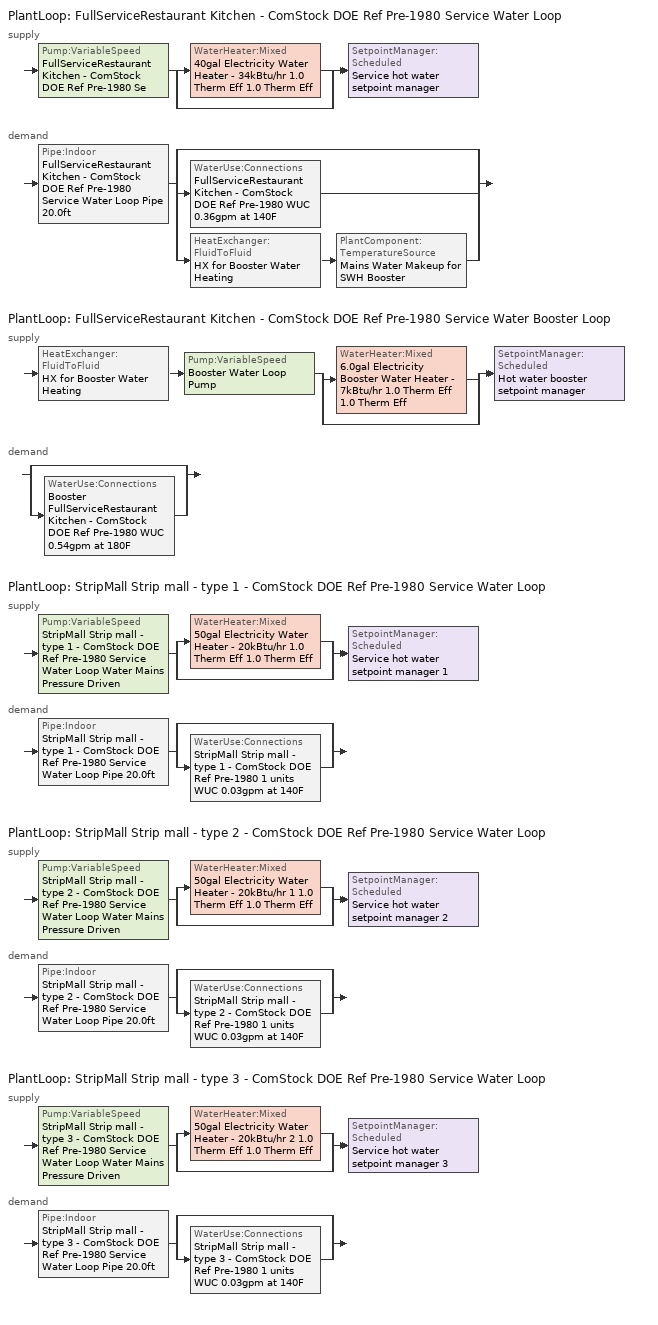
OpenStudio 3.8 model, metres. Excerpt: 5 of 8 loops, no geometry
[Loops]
PlantLoop 'FullServiceRestaurant Kitchen - ComStock DOE Ref Pre-1980 Service Water Loop'
 supply: Pump:VariableSpeed 'FullServiceRestaurant Kitchen - ComStock DOE Ref Pre-1980 Service Water Loop Water Mains Pressure Driven' > split
  | WaterHeater:Mixed '40gal Electricity Water Heater - 34kBtu/hr 1.0 Therm Eff 1.0 Therm Eff'
  | bypass
  join > SetpointManager:Scheduled 'Service hot water setpoint manager'
 demand: Pipe:Indoor 'FullServiceRestaurant Kitchen - ComStock DOE Ref Pre-1980 Service Water Loop Pipe 20.0ft' > split
  | bypass
  | WaterUse:Connections 'FullServiceRestaurant Kitchen - ComStock DOE Ref Pre-1980 WUC 0.36gpm at 140F'
  | HeatExchanger:FluidToFluid 'HX for Booster Water Heating' > PlantComponent:TemperatureSource 'Mains Water Makeup for SWH Booster'
PlantLoop 'FullServiceRestaurant Kitchen - ComStock DOE Ref Pre-1980 Service Water Booster Loop'
 supply: HeatExchanger:FluidToFluid 'HX for Booster Water Heating' > Pump:VariableSpeed 'Booster Water Loop Pump' > split
  | WaterHeater:Mixed '6.0gal Electricity Booster Water Heater - 7kBtu/hr 1.0 Therm Eff 1.0 Therm Eff'
  | bypass
  join > SetpointManager:Scheduled 'Hot water booster setpoint manager'
 demand: split
  | bypass
  | WaterUse:Connections 'Booster FullServiceRestaurant Kitchen - ComStock DOE Ref Pre-1980 WUC 0.54gpm at 180F'
PlantLoop 'StripMall Strip mall - type 1 - ComStock DOE Ref Pre-1980 Service Water Loop'
 supply: Pump:VariableSpeed 'StripMall Strip mall - type 1 - ComStock DOE Ref Pre-1980 Service Water Loop Water Mains Pressure Driven' > split
  | WaterHeater:Mixed '50gal Electricity Water Heater - 20kBtu/hr 1.0 Therm Eff 1.0 Therm Eff'
  | bypass
  join > SetpointManager:Scheduled 'Service hot water setpoint manager 1'
 demand: Pipe:Indoor 'StripMall Strip mall - type 1 - ComStock DOE Ref Pre-1980 Service Water Loop Pipe 20.0ft' > split
  | bypass
  | WaterUse:Connections 'StripMall Strip mall - type 1 - ComStock DOE Ref Pre-1980 1 units WUC 0.03gpm at 140F'
PlantLoop 'StripMall Strip mall - type 2 - ComStock DOE Ref Pre-1980 Service Water Loop'
 supply: Pump:VariableSpeed 'StripMall Strip mall - type 2 - ComStock DOE Ref Pre-1980 Service Water Loop Water Mains Pressure Driven' > split
  | WaterHeater:Mixed '50gal Electricity Water Heater - 20kBtu/hr 1 1.0 Therm Eff 1.0 Therm Eff'
  | bypass
  join > SetpointManager:Scheduled 'Service hot water setpoint manager 2'
 demand: Pipe:Indoor 'StripMall Strip mall - type 2 - ComStock DOE Ref Pre-1980 Service Water Loop Pipe 20.0ft' > split
  | bypass
  | WaterUse:Connections 'StripMall Strip mall - type 2 - ComStock DOE Ref Pre-1980 1 units WUC 0.03gpm at 140F'
PlantLoop 'StripMall Strip mall - type 3 - ComStock DOE Ref Pre-1980 Service Water Loop'
 supply: Pump:VariableSpeed 'StripMall Strip mall - type 3 - ComStock DOE Ref Pre-1980 Service Water Loop Water Mains Pressure Driven' > split
  | WaterHeater:Mixed '50gal Electricity Water Heater - 20kBtu/hr 2 1.0 Therm Eff 1.0 Therm Eff'
  | bypass
  join > SetpointManager:Scheduled 'Service hot water setpoint manager 3'
 demand: Pipe:Indoor 'StripMall Strip mall - type 3 - ComStock DOE Ref Pre-1980 Service Water Loop Pipe 20.0ft' > split
  | bypass
  | WaterUse:Connections 'StripMall Strip mall - type 3 - ComStock DOE Ref Pre-1980 1 units WUC 0.03gpm at 140F'
[SizingPeriod:DesignDay] Barometric Pressure {Pa}=82960; Wind Speed {m/s}=4.1; Wind Direction {deg}=80; Rain Indicator=No; Snow Indicator=No; Day of Month=21; Day Type=SummerDesignDay; Daylight Saving Time Indicator=No; Humidity Condition Type=Wetbulb; Dry-Bulb Temperature Range Modifier Type=DefaultMultipliers; Solar Model Indicator=ASHRAETau
Name | Maximum Dry-Bulb Temperature {C} | Daily Dry-Bulb Temperature Range {deltaC} | Month | Wetbulb or DewPoint at Maximum Dry-Bulb {C} | ASHRAE Clear Sky Optical Depth for Beam Irradiance | ASHRAE Clear Sky Optical Depth for Diffuse Irradiance
Denver Internationa October .4% Condns DB=>MCWB 1 | 28.4 | 14.3 | 10 | 11.7 | 0.273 | 2.642
Denver Internationa September .4% Condns DB=>MCWB 1 | 33.5 | 15.2 | 9 | 14.7 | 0.294 | 2.563
[Construction]
Uninsulated copper pipe 0.75in type L: Copper pipe 0.75in type L
Uninsulated copper pipe 0.75in type L 1: Copper pipe 0.75in type L 1
Uninsulated copper pipe 0.75in type L 2: Copper pipe 0.75in type L 2
Uninsulated copper pipe 0.75in type L 3: Copper pipe 0.75in type L 3
[Material] Roughness=Smooth; Thickness {m}=0.001143; Conductivity {W/m-K}=386; Density {kg/m3}=8906.27; Specific Heat {J/kg-K}=385.1856; Thermal Absorptance=0.9; Solar Absorptance=0.7; Visible Absorptance=0.7
Copper pipe 0.75in type L; Copper pipe 0.75in type L 1; Copper pipe 0.75in type L 2; Copper pipe 0.75in type L 3
[WaterUse:Connections] Drain Water Heat Exchanger Type=None; Drain Water Heat Exchanger Destination=Plant
Name | Water Use Equipment Name 1
Booster FullServiceRestaurant Kitchen - ComStock DOE Ref Pre-1980 WUC 0.54gpm at 180F | Booster FullServiceRestaurant Kitchen - ComStock DOE Ref Pre-1980 Service Water Use 0.54gpm at 180F
FullServiceRestaurant Kitchen - ComStock DOE Ref Pre-1980 WUC 0.36gpm at 140F | FullServiceRestaurant Kitchen - ComStock DOE Ref Pre-1980 Service Water Use 0.36gpm at 140F
StripMall Strip mall - type 1 - ComStock DOE Ref Pre-1980 1 units WUC 0.03gpm at 140F | StripMall Strip mall - type 1 - ComStock DOE Ref Pre-1980 1 units Service Water Use 0.03gpm at 140F
StripMall Strip mall - type 2 - ComStock DOE Ref Pre-1980 1 units WUC 0.03gpm at 140F | StripMall Strip mall - type 2 - ComStock DOE Ref Pre-1980 1 units Service Water Use 0.03gpm at 140F
StripMall Strip mall - type 3 - ComStock DOE Ref Pre-1980 1 units WUC 0.03gpm at 140F | StripMall Strip mall - type 3 - ComStock DOE Ref Pre-1980 1 units Service Water Use 0.03gpm at 140F
[WaterUse:Equipment:Definition] Sensible Fraction Schedule=Fraction Sensible - 0.2; Latent Fraction Schedule=Fraction Latent - 0.05
Name | Peak Flow Rate {m3/s} | Target Temperature Schedule
Booster FullServiceRestaurant Kitchen - ComStock DOE Ref Pre-1980 Service Water Use Def 0.54gpm | 3.43131e-05 | Mixed Water At Faucet Temp - 180F
FullServiceRestaurant Kitchen - ComStock DOE Ref Pre-1980 Service Water Use Def 0.36gpm | 2.28754e-05 | Mixed Water At Faucet Temp - 140F
StripMall Strip mall - type 1 - ComStock DOE Ref Pre-1980 1 units Service Water Use Def 0.03gpm; StripMall Strip mall - type 2 - ComStock DOE Ref Pre-1980 1 units Service Water Use Def 0.03gpm; StripMall Strip mall - type 3 - ComStock DOE Ref Pre-1980 1 units Service Water Use Def 0.03gpm | 1.89271e-06 | Mixed Water At Faucet Temp - 140F
[WaterUse:Equipment]
Name | Water Use Equipment Definition | Flow Rate Fraction Schedule
Booster FullServiceRestaurant Kitchen - ComStock DOE Ref Pre-1980 Service Water Use 0.54gpm at 180F | Booster FullServiceRestaurant Kitchen - ComStock DOE Ref Pre-1980 Service Water Use Def 0.54gpm | RestaurantSitDown BLDG_SWH_SCH
FullServiceRestaurant Kitchen - ComStock DOE Ref Pre-1980 Service Water Use 0.36gpm at 140F | FullServiceRestaurant Kitchen - ComStock DOE Ref Pre-1980 Service Water Use Def 0.36gpm | RestaurantSitDown BLDG_SWH_SCH
StripMall Strip mall - type 1 - ComStock DOE Ref Pre-1980 1 units Service Water Use 0.03gpm at 140F | StripMall Strip mall - type 1 - ComStock DOE Ref Pre-1980 1 units Service Water Use Def 0.03gpm | RetailStripmall Type1_SWH_SCH
StripMall Strip mall - type 2 - ComStock DOE Ref Pre-1980 1 units Service Water Use 0.03gpm at 140F | StripMall Strip mall - type 2 - ComStock DOE Ref Pre-1980 1 units Service Water Use Def 0.03gpm | RetailStripmall Type2_SWH_SCH
StripMall Strip mall - type 3 - ComStock DOE Ref Pre-1980 1 units Service Water Use 0.03gpm at 140F | StripMall Strip mall - type 3 - ComStock DOE Ref Pre-1980 1 units Service Water Use Def 0.03gpm | RetailStripmall Type3_SWH_SCH
[PlantLoop] Glycol Concentration=0; Load Distribution Scheme=Optimal
Name | Maximum Loop Temperature {C} | Minimum Loop Temperature {C} | Maximum Loop Flow Rate {m3/s} | Plant Loop Volume {m3}
FullServiceRestaurant Kitchen - ComStock DOE Ref Pre-1980 Service Water Loop | 60 | 10 | 0.000308818 | 0.0370581
FullServiceRestaurant Kitchen - ComStock DOE Ref Pre-1980 Service Water Booster Loop |  |  | 3.43131e-05 | 0.00411757
StripMall Strip mall - type 1 - ComStock DOE Ref Pre-1980 Service Water Loop; StripMall Strip mall - type 2 - ComStock DOE Ref Pre-1980 Service Water Loop; StripMall Strip mall - type 3 - ComStock DOE Ref Pre-1980 Service Water Loop | 60 | 10 | 1.89271e-06 | 0.000227125
[Sizing:Plant] Loop Type=Heating; Loop Design Temperature Difference {deltaC}=5; Sizing Option=NonCoincident; Zone Timesteps in Averaging Window=1; Coincident Sizing Factor Mode=None
Name | Design Loop Exit Temperature {C}
FullServiceRestaurant Kitchen - ComStock DOE Ref Pre-1980 Service Water Loop; StripMall Strip mall - type 1 - ComStock DOE Ref Pre-1980 Service Water Loop; StripMall Strip mall - type 2 - ComStock DOE Ref Pre-1980 Service Water Loop; StripMall Strip mall - type 3 - ComStock DOE Ref Pre-1980 Service Water Loop | 60
FullServiceRestaurant Kitchen - ComStock DOE Ref Pre-1980 Service Water Booster Loop | 82.2222
[SetpointManager:Scheduled] Control Variable=Temperature
Name | Schedule | Setpoint Node or NodeList
Service hot water setpoint manager | Service Water Loop Temp - 140F | FullServiceRestaurant Kitchen - ComStock DOE Ref Pre-1980 Service Water Loop Supply Outlet Node
Hot water booster setpoint manager | Service Water Booster Temp - 180.00000000000006F | FullServiceRestaurant Kitchen - ComStock DOE Ref Pre-1980 Service Water Booster Loop Supply Outlet Node
Service hot water setpoint manager 1 | Service Water Loop Temp - 140F | StripMall Strip mall - type 1 - ComStock DOE Ref Pre-1980 Service Water Loop Supply Outlet Node
Service hot water setpoint manager 2 | Service Water Loop Temp - 140F | StripMall Strip mall - type 2 - ComStock DOE Ref Pre-1980 Service Water Loop Supply Outlet Node
Service hot water setpoint manager 3 | Service Water Loop Temp - 140F | StripMall Strip mall - type 3 - ComStock DOE Ref Pre-1980 Service Water Loop Supply Outlet Node
[Pump:VariableSpeed] Coefficient 1 of the Part Load Performance Curve=0; Coefficient 2 of the Part Load Performance Curve=3.2485; Coefficient 3 of the Part Load Performance Curve=-4.7443; Coefficient 4 of the Part Load Performance Curve=2.5294; Pump Control Type=Intermittent; Skin Loss Radiative Fraction=0.5; Design Power Sizing Method=PowerPerFlowPerPressure; Design Electric Power per Unit Flow Rate {W/(m3/s)}=348701.1; Design Shaft Power per Unit Flow Rate per Unit Head {W-s/m3-Pa}=1.28205; Design Minimum Flow Rate Fraction=0
Name | Rated Flow Rate {m3/s} | Rated Pump Head {Pa} | Rated Power Consumption {W} | Motor Efficiency | Minimum Flow Rate {m3/s}
FullServiceRestaurant Kitchen - ComStock DOE Ref Pre-1980 Service Water Loop Water Mains Pressure Driven | 0.000308818 | 0.001 | 4.79903e-07 | 0.825
Booster Water Loop Pump | 3.43131e-05 | 0 | 0 | 1 | 0
StripMall Strip mall - type 1 - ComStock DOE Ref Pre-1980 Service Water Loop Water Mains Pressure Driven; StripMall Strip mall - type 2 - ComStock DOE Ref Pre-1980 Service Water Loop Water Mains Pressure Driven; StripMall Strip mall - type 3 - ComStock DOE Ref Pre-1980 Service Water Loop Water Mains Pressure Driven | 1.89271e-06 | 0.001 | 2.94127e-09 | 0.825
[WaterHeater:Mixed] Deadband Temperature Difference {deltaC}=2; Heater Control Type=Cycle; Heater Fuel Type=Electricity; Heater Thermal Efficiency=1; Off Cycle Parasitic Fuel Consumption Rate {W}=0; Off Cycle Parasitic Fuel Type=Electricity; Off Cycle Parasitic Heat Fraction to Tank=0; On Cycle Parasitic Fuel Consumption Rate {W}=0; On Cycle Parasitic Fuel Type=Electricity; On Cycle Parasitic Heat Fraction to Tank=0; Ambient Temperature Indicator=Schedule; Use Side Effectiveness=1; Source Side Effectiveness=1; Use Side Design Flow Rate {m3/s}=autosize; Source Side Design Flow Rate {m3/s}=autosize; Indirect Water Heating Recovery Time {hr}=1.5; Source Side Flow Control Mode=IndirectHeatPrimarySetpoint
Name | Tank Volume {m3} | Setpoint Temperature Schedule | Maximum Temperature Limit {C} | Heater Maximum Capacity {W} | Ambient Temperature Schedule | Off Cycle Loss Coefficient to Ambient Temperature {W/K} | On Cycle Loss Coefficient to Ambient Temperature {W/K}
40gal Electricity Water Heater - 34kBtu/hr 1.0 Therm Eff 1.0 Therm Eff | 0.151416 | Service Water Loop Temp - 140F | 60 | 10041.8 | Water Heater Ambient Temp Schedule - 70.0f | 1.87331 | 1.87331
6.0gal Electricity Booster Water Heater - 7kBtu/hr 1.0 Therm Eff 1.0 Therm Eff | 0.0227125 | Service Water Booster Temp - 180.00000000000006F | 82.2222 | 1928.02 | Water Heater Ambient Temp Schedule - 70.0 | 2.26162 | 2.26162
50gal Electricity Water Heater - 20kBtu/hr 1.0 Therm Eff 1.0 Therm Eff; 50gal Electricity Water Heater - 20kBtu/hr 1 1.0 Therm Eff 1.0 Therm Eff; 50gal Electricity Water Heater - 20kBtu/hr 2 1.0 Therm Eff 1.0 Therm Eff | 0.189271 | Service Water Loop Temp - 140F | 60 | 5861.42 | Water Heater Ambient Temp Schedule - 70.0f | 2.10637 | 2.10637
[WaterHeater:Sizing] Design Mode=PeakDraw; Time Storage Can Meet Peak Draw {hr}=0.538503; Time for Tank Recovery {hr}=0; Nominal Tank Volume for Autosizing Plant Connections {m3}=1
40gal Electricity Water Heater - 34kBtu/hr 1.0 Therm Eff 1.0 Therm Eff; 6.0gal Electricity Booster Water Heater - 7kBtu/hr 1.0 Therm Eff 1.0 Therm Eff; 50gal Electricity Water Heater - 20kBtu/hr 1.0 Therm Eff 1.0 Therm Eff; 50gal Electricity Water Heater - 20kBtu/hr 1 1.0 Therm Eff 1.0 Therm Eff; 50gal Electricity Water Heater - 20kBtu/hr 2 1.0 Therm Eff 1.0 Therm Eff
[Pipe:Indoor] Environment Type=Schedule; Pipe Inside Diameter {m}=0.019939; Pipe Length {m}=6.096
Name | Construction | Ambient Temperature Schedule | Ambient Air Velocity Schedule
FullServiceRestaurant Kitchen - ComStock DOE Ref Pre-1980 Service Water Loop Pipe 20.0ft | Uninsulated copper pipe 0.75in type L | FullServiceRestaurant Kitchen - ComStock DOE Ref Pre-1980 Service Water Loop Piping Air Temp - 70F | FullServiceRestaurant Kitchen - ComStock DOE Ref Pre-1980 Service Water Loop Piping Air Velocity - 0.67mph
StripMall Strip mall - type 1 - ComStock DOE Ref Pre-1980 Service Water Loop Pipe 20.0ft | Uninsulated copper pipe 0.75in type L 1 | StripMall Strip mall - type 1 - ComStock DOE Ref Pre-1980 Service Water Loop Piping Air Temp - 70F | StripMall Strip mall - type 1 - ComStock DOE Ref Pre-1980 Service Water Loop Piping Air Velocity - 0.67mph
StripMall Strip mall - type 2 - ComStock DOE Ref Pre-1980 Service Water Loop Pipe 20.0ft | Uninsulated copper pipe 0.75in type L 2 | StripMall Strip mall - type 2 - ComStock DOE Ref Pre-1980 Service Water Loop Piping Air Temp - 70F | StripMall Strip mall - type 2 - ComStock DOE Ref Pre-1980 Service Water Loop Piping Air Velocity - 0.67mph
StripMall Strip mall - type 3 - ComStock DOE Ref Pre-1980 Service Water Loop Pipe 20.0ft | Uninsulated copper pipe 0.75in type L 3 | StripMall Strip mall - type 3 - ComStock DOE Ref Pre-1980 Service Water Loop Piping Air Temp - 70F | StripMall Strip mall - type 3 - ComStock DOE Ref Pre-1980 Service Water Loop Piping Air Velocity - 0.67mph
[HeatExchanger:FluidToFluid]
HX for Booster Water Heating: Loop Demand Side Design Flow Rate {m3/s}=3.43131e-05; Loop Supply Side Design Flow Rate {m3/s}=3.43131e-05; Heat Exchange Model Type=Ideal; Heat Exchanger U-Factor Times Area Value {W/K}=41.8149; Control Type=UncontrolledOn; Minimum Temperature Difference to Activate Heat Exchanger {deltaC}=0.01; Heat Transfer Metering End Use Type=LoopToLoop; Component Override Cooling Control Temperature Mode=Loop; Sizing Factor=1; Operation Minimum Temperature Limit {C}=0; Operation Maximum Temperature Limit {C}=100
[PlantComponent:TemperatureSource]
Mains Water Makeup for SWH Booster: Design Volume Flow Rate {m3/s}=0.000308818; Temperature Specification Type=Scheduled; Source Temperature {C}=8; Source Temperature Schedule=Mains Water Temperature
[EnergyManagementSystem:Sensor]
Mains_Water_Temp_Sen: Output Variable or Output Meter Index Key=Environment; Output Variable or Output Meter=Site Mains Water Temperature
[EnergyManagementSystem:Actuator]
Mains_Water_Temp_Act: Actuated Component=Mains Water Temperature; Actuated Component Type=Schedule:Constant; Actuated Component Control Type=Schedule Value
[EnergyManagementSystem:Program]
Mains_Water_Prg: SET Mains_Water_Temp_Act = Mains_Water_Temp_Sen
[EnergyManagementSystem:ProgramCallingManager]
Mains_Water_Prg_Mgr: BeginTimestepBeforePredictor; Mains_Water_Prg
[AvailabilityManager:NightCycle] Applicability Schedule=Always On Discrete; Control Type=CycleOnAnyCoolingOrHeatingZone; Thermostat Tolerance {deltaC}=1; Cycling Run Time {s}=3600
Availability Manager Night Cycle 1; Availability Manager Night Cycle 2; Availability Manager Night Cycle 3
[Schedule:Ruleset]
Name | Default Day Schedule | Summer Design Day Schedule | Winter Design Day Schedule
RestaurantSitDown BLDG_SWH_SCH | RestaurantSitDown BLDG_SWH_SCH Default | RestaurantSitDown BLDG_SWH_SCH Summer Design Day | RestaurantSitDown BLDG_SWH_SCH Winter Design Day
Fraction Sensible - 0.2 | Fraction Sensible - 0.2 Default
Fraction Latent - 0.05 | Fraction Latent - 0.05 Default
Mixed Water At Faucet Temp - 180F | Mixed Water At Faucet Temp - 180F Default
Mixed Water At Faucet Temp - 140F | Mixed Water At Faucet Temp - 140F Default
Service Water Loop Temp - 140F | Service Water Loop Temp - 140F Default
Water Heater Ambient Temp Schedule - 70.0f | Water Heater Ambient Temp Schedule - 70.0f Default
FullServiceRestaurant Kitchen - ComStock DOE Ref Pre-1980 Service Water Loop Piping Air Temp - 70F | FullServiceRestaurant Kitchen - ComStock DOE Ref Pre-1980 Service Water Loop Piping Air Temp - 70F Default
FullServiceRestaurant Kitchen - ComStock DOE Ref Pre-1980 Service Water Loop Piping Air Velocity - 0.67mph | FullServiceRestaurant Kitchen - ComStock DOE Ref Pre-1980 Service Water Loop Piping Air Velocity - 0.67mph Default
Service Water Booster Temp - 180.00000000000006F | Service Water Booster Temp - 180.00000000000006F Default
Water Heater Ambient Temp Schedule - 70.0 | Water Heater Ambient Temp Schedule - 70.0 Default
RetailStripmall Type1_SWH_SCH | RetailStripmall Type1_SWH_SCH Default | RetailStripmall Type1_SWH_SCH Summer Design Day | RetailStripmall Type1_SWH_SCH Winter Design Day
StripMall Strip mall - type 1 - ComStock DOE Ref Pre-1980 Service Water Loop Piping Air Temp - 70F | StripMall Strip mall - type 1 - ComStock DOE Ref Pre-1980 Service Water Loop Piping Air Temp - 70F Default
StripMall Strip mall - type 1 - ComStock DOE Ref Pre-1980 Service Water Loop Piping Air Velocity - 0.67mph | StripMall Strip mall - type 1 - ComStock DOE Ref Pre-1980 Service Water Loop Piping Air Velocity - 0.67mph Default
RetailStripmall Type2_SWH_SCH | RetailStripmall Type2_SWH_SCH Default | RetailStripmall Type2_SWH_SCH Summer Design Day | RetailStripmall Type2_SWH_SCH Winter Design Day
StripMall Strip mall - type 2 - ComStock DOE Ref Pre-1980 Service Water Loop Piping Air Temp - 70F | StripMall Strip mall - type 2 - ComStock DOE Ref Pre-1980 Service Water Loop Piping Air Temp - 70F Default
StripMall Strip mall - type 2 - ComStock DOE Ref Pre-1980 Service Water Loop Piping Air Velocity - 0.67mph | StripMall Strip mall - type 2 - ComStock DOE Ref Pre-1980 Service Water Loop Piping Air Velocity - 0.67mph Default
RetailStripmall Type3_SWH_SCH | RetailStripmall Type3_SWH_SCH Default | RetailStripmall Type3_SWH_SCH Summer Design Day | RetailStripmall Type3_SWH_SCH Winter Design Day
StripMall Strip mall - type 3 - ComStock DOE Ref Pre-1980 Service Water Loop Piping Air Temp - 70F | StripMall Strip mall - type 3 - ComStock DOE Ref Pre-1980 Service Water Loop Piping Air Temp - 70F Default
StripMall Strip mall - type 3 - ComStock DOE Ref Pre-1980 Service Water Loop Piping Air Velocity - 0.67mph | StripMall Strip mall - type 3 - ComStock DOE Ref Pre-1980 Service Water Loop Piping Air Velocity - 0.67mph Default
[Schedule:Day]
RestaurantSitDown BLDG_SWH_SCH Default: Average, 0, 15, 0.0625, 0, 30, 0, 9, 15, 0, 9, 30, 0.009375, 9, 45, 0.01875, 10, 0, 0.028125, 10, 15, 0.0375, 10, 30, 0.046875, 10, 45, 0.05625, 11, 0, 0.065625, 11, 15, 0.075, 11, 30, 0.084375, 11, 45, 0.09375, 12, 0, 0.103125, 12, 15, 0.1125, 12, 30, 0.121875, 12, 45, 0.13125, 13, 0, 0.140625, 13, 15, 0.15, 14, 15, 0.15, 14, 30, 0.21087, 14, 45, 0.271739, 15, 0, 0.332609, 15, 15, 0.393478, 15, 30, 0.454348, 15, 41, 0.5, 15, 56, 0.382609, 16, 11, 0.365217, 16, 26, 0.347826, 16, 41, 0.330435, 16, 56, 0.313043, 17, 7, 0.3, 18, 37, 0.3, 18, 52, 0.325, 19, 7, 0.35, 19, 22, 0.375, 19, 37, 0.4, 19, 52, 0.425, 20, 7, 0.45, 20, 22, 0.475, 20, 37, 0.5, 20, 52, 0.471429, 21, 7, 0.442857, 21, 22, 0.414286, 21, 30, 0.4, 21, 45, 0.35, 22, 0, 0.3, 22, 15, 0.25, 22, 30, 0.2, 22, 45, 0.2125, 23, 0, 0.225, 23, 15, 0.2375, 23, 30, 0.25, 23, 45, 0.1875, 24, 0, 0.125
RestaurantSitDown BLDG_SWH_SCH Summer Design Day: 1, 0, 0.2, 6, 0, 0, 7, 0, 0.15, 8, 0, 0.6, 9, 0, 0.55, 10, 0, 0.45, 11, 0, 0.4, 12, 0, 0.45, 13, 0, 0.4, 14, 0, 0.35, 17, 0, 0.3, 18, 0, 0.4, 19, 0, 0.55, 20, 0, 0.6, 21, 0, 0.5, 22, 0, 0.55, 23, 0, 0.45, 24, 0, 0.25
RestaurantSitDown BLDG_SWH_SCH SmrDsn|Wkdy Day: Average, 8, 30, 0, 8, 45, 0.0375, 9, 0, 0.075, 9, 15, 0.1125, 9, 30, 0.15, 9, 45, 0.2625, 10, 0, 0.375, 10, 15, 0.4875, 10, 30, 0.6, 10, 45, 0.5875, 11, 0, 0.575, 11, 15, 0.5625, 11, 30, 0.55, 11, 45, 0.525, 12, 0, 0.5, 12, 15, 0.475, 12, 30, 0.45, 12, 45, 0.383333, 13, 0, 0.366667, 13, 15, 0.35, 13, 30, 0.3375, 13, 45, 0.325, 14, 0, 0.3125, 14, 15, 0.3, 16, 15, 0.3, 16, 30, 0.325, 16, 45, 0.35, 17, 0, 0.375, 17, 15, 0.4, 17, 30, 0.516667, 17, 45, 0.533333, 18, 0, 0.55, 18, 15, 0.525, 18, 30, 0.5, 18, 45, 0.475, 19, 0, 0.45, 19, 15, 0.4, 19, 30, 0.35, 19, 45, 0.3, 20, 0, 0.25, 20, 15, 0.2375, 20, 30, 0.225, 20, 45, 0.2125, 21, 0, 0.2, 21, 15, 0.15, 21, 30, 0.1, 21, 45, 0.05, 22, 0, 0, 24, 0, 0
RestaurantSitDown BLDG_SWH_SCH Winter Design Day: 1, 0, 0.2, 6, 0, 0, 9, 0, 0.15, 10, 0, 0.5, 11, 0, 0.45, 13, 0, 0.5, 14, 0, 0.45, 16, 0, 0.4, 17, 0, 0.35, 18, 0, 0.4, 20, 0, 0.55, 21, 0, 0.5, 22, 0, 0.55, 23, 0, 0.4, 24, 0, 0.3
RestaurantSitDown BLDG_SWH_SCH WntrDsn|Sat Day: Average, 0, 15, 0.05, 0, 30, 0, 9, 45, 0, 10, 0, 0.0125, 10, 15, 0.025, 10, 30, 0.0375, 10, 45, 0.05, 11, 0, 0.0625, 11, 15, 0.075, 11, 30, 0.0875, 11, 45, 0.1, 12, 0, 0.1125, 12, 15, 0.125, 12, 30, 0.1375, 12, 45, 0.15, 13, 45, 0.15, 14, 0, 0.2375, 14, 15, 0.325, 14, 30, 0.4125, 14, 45, 0.5, 15, 0, 0.485714, 15, 15, 0.471429, 15, 30, 0.457143, 15, 37, 0.45, 15, 52, 0.4375, 16, 7, 0.425, 16, 22, 0.4125, 16, 37, 0.4, 17, 37, 0.4, 17, 52, 0.3875, 18, 7, 0.375, 18, 22, 0.3625, 18, 37, 0.35, 18, 52, 0.3625, 19, 7, 0.375, 19, 22, 0.3875, 19, 37, 0.4, 19, 52, 0.4375, 20, 7, 0.475, 20, 22, 0.5125, 20, 37, 0.55, 20, 52, 0.507143, 21, 7, 0.464286, 21, 22, 0.421429, 21, 30, 0.4, 21, 45, 0.375, 22, 0, 0.35, 22, 15, 0.325, 22, 30, 0.3, 22, 45, 0.275, 23, 0, 0.25, 23, 15, 0.225, 23, 30, 0.2, 23, 45, 0.15, 24, 0, 0.1
Fraction Sensible - 0.2 Default: 24, 0, 0.2
Fraction Latent - 0.05 Default: 24, 0, 0.05
Mixed Water At Faucet Temp - 180F Default; Service Water Booster Temp - 180.00000000000006F Default: 24, 0, 82.2222
Mixed Water At Faucet Temp - 140F Default; Service Water Loop Temp - 140F Default: 24, 0, 60
Water Heater Ambient Temp Schedule - 70.0f Default; FullServiceRestaurant Kitchen - ComStock DOE Ref Pre-1980 Service Water Loop Piping Air Temp - 70F Default; Water Heater Ambient Temp Schedule - 70.0 Default; StripMall Strip mall - type 1 - ComStock DOE Ref Pre-1980 Service Water Loop Piping Air Temp - 70F Default; StripMall Strip mall - type 2 - ComStock DOE Ref Pre-1980 Service Water Loop Piping Air Temp - 70F Default; StripMall Strip mall - type 3 - ComStock DOE Ref Pre-1980 Service Water Loop Piping Air Temp - 70F Default: 24, 0, 21.1111
FullServiceRestaurant Kitchen - ComStock DOE Ref Pre-1980 Service Water Loop Piping Air Velocity - 0.67mph Default; StripMall Strip mall - type 1 - ComStock DOE Ref Pre-1980 Service Water Loop Piping Air Velocity - 0.67mph Default; StripMall Strip mall - type 2 - ComStock DOE Ref Pre-1980 Service Water Loop Piping Air Velocity - 0.67mph Default; StripMall Strip mall - type 3 - ComStock DOE Ref Pre-1980 Service Water Loop Piping Air Velocity - 0.67mph Default: 24, 0, 0.3
RetailStripmall Type1_SWH_SCH Default: Average, 12, 45, 0, 13, 0, 0.025, 13, 15, 0.05, 13, 30, 0.075, 13, 45, 0.1, 14, 0, 0.11, 14, 15, 0.12, 14, 30, 0.13, 14, 45, 0.14, 15, 37, 0.36, 15, 52, 0.355, 16, 7, 0.35, 16, 22, 0.345, 16, 37, 0.34, 16, 52, 0.3425, 17, 7, 0.345, 17, 22, 0.3475, 17, 37, 0.35, 17, 52, 0.355, 18, 7, 0.36, 18, 22, 0.365, 18, 37, 0.37, 18, 52, 0.3625, 19, 7, 0.355, 19, 22, 0.3475, 19, 37, 0.34, 19, 52, 0.3175, 20, 7, 0.295, 20, 22, 0.2725, 20, 37, 0.25, 21, 30, 0.16, 21, 45, 0.145, 22, 0, 0.13, 22, 15, 0.115, 22, 30, 0.1, 22, 45, 0.075, 23, 0, 0.05, 23, 15, 0.025, 23, 30, 0, 24, 0, 0
RetailStripmall Type1_SWH_SCH Summer Design Day: 7, 0, 0, 9, 0, 0.04, 10, 0, 0.15, 11, 0, 0.23, 12, 0, 0.32, 13, 0, 0.41, 14, 0, 0.62, 15, 0, 0.6, 16, 0, 0.55, 17, 0, 0.45, 18, 0, 0.5, 19, 0, 0.46, 20, 0, 0.47, 21, 0, 0.34, 22, 0, 0.33, 23, 0, 0.23, 24, 0, 0.13
RetailStripmall Type1_SWH_SCH SmrDsn|Mon|Tue|Wed|Thu Day: Average, 9, 0, 0, 9, 15, 0.005, 9, 30, 0.01, 9, 45, 0.015, 10, 0, 0.02, 10, 15, 0.025, 10, 30, 0.03, 10, 45, 0.035, 11, 0, 0.04, 11, 30, 0.04, 11, 45, 0.0675, 12, 0, 0.095, 12, 15, 0.1225, 12, 30, 0.15, 12, 45, 0.48, 13, 0, 0.55, 13, 15, 0.62, 13, 30, 0.615, 13, 45, 0.61, 14, 0, 0.605, 14, 15, 0.6, 14, 30, 0.5875, 14, 45, 0.575, 15, 0, 0.5625, 15, 15, 0.55, 15, 30, 0.525, 15, 45, 0.5, 16, 0, 0.475, 16, 15, 0.45, 16, 30, 0.4625, 16, 45, 0.475, 17, 0, 0.4875, 17, 15, 0.5, 17, 30, 0.336667, 17, 45, 0.333333, 18, 0, 0.33, 18, 15, 0.305, 18, 30, 0.28, 18, 45, 0.255, 19, 0, 0.23, 19, 15, 0.205, 19, 30, 0.18, 19, 45, 0.155, 20, 0, 0.13, 20, 15, 0.0975, 20, 30, 0.065, 20, 45, 0.0325, 21, 0, 0, 24, 0, 0
RetailStripmall Type1_SWH_SCH Winter Design Day: 1, 0, 0.13, 9, 0, 0, 10, 0, 0.2, 11, 0, 0.23, 12, 0, 0.32, 13, 0, 0.41, 14, 0, 0.65, 15, 0, 0.6, 16, 0, 0.55, 17, 0, 0.45, 18, 0, 0.5, 19, 0, 0.46, 20, 0, 0.47, 21, 0, 0.34, 22, 0, 0.33, 23, 0, 0.23, 24, 0, 0.13
RetailStripmall Type1_SWH_SCH WntrDsn|Sat|Fri Day; autogen Schedule Rule 23 2_day_sch: Average, 0, 30, 0.13, 0, 45, 0.0975, 1, 0, 0.065, 1, 15, 0.0325, 1, 30, 0, 8, 30, 0, 8, 45, 0.05, 9, 0, 0.1, 9, 15, 0.15, 9, 30, 0.2, 9, 45, 0.2075, 10, 0, 0.215, 10, 15, 0.2225, 10, 30, 0.23, 10, 45, 0.2525, 11, 0, 0.275, 11, 15, 0.2975, 11, 30, 0.32, 11, 45, 0.3425, 12, 0, 0.365, 12, 15, 0.3875, 12, 30, 0.41, 12, 45, 0.47, 13, 0, 0.53, 13, 15, 0.59, 13, 30, 0.65, 13, 45, 0.6375, 14, 0, 0.625, 14, 15, 0.6125, 14, 30, 0.6, 14, 45, 0.5875, 15, 0, 0.575, 15, 15, 0.5625, 15, 30, 0.55, 15, 45, 0.525, 16, 0, 0.5, 16, 15, 0.475, 16, 30, 0.45, 16, 45, 0.4625, 17, 0, 0.475, 17, 15, 0.4875, 17, 30, 0.5, 17, 45, 0.49, 18, 0, 0.48, 18, 15, 0.47, 18, 30, 0.46, 18, 45, 0.4625, 19, 0, 0.465, 19, 15, 0.4675, 19, 30, 0.47, 19, 45, 0.4375, 20, 0, 0.405, 20, 15, 0.3725, 20, 30, 0.34, 20, 45, 0.3375, 21, 0, 0.335, 21, 15, 0.3325, 21, 30, 0.33, 21, 45, 0.305, 22, 0, 0.28, 22, 15, 0.255, 22, 30, 0.23, 22, 45, 0.205, 23, 0, 0.18, 23, 15, 0.155, 23, 30, 0.13, 24, 0, 0.13
RetailStripmall Type2_SWH_SCH Default: Average, 0, 7, 0.1775, 0, 22, 0.179583, 0, 37, 0.181667, 0, 52, 0.18375, 1, 7, 0.185833, 1, 22, 0.187917, 1, 37, 0.19, 1, 52, 0.192083, 2, 7, 0.194167, 2, 22, 0.19625, 2, 37, 0.198333, 2, 52, 0.200417, 3, 7, 0.2025, 3, 22, 0.204583, 3, 37, 0.206667, 3, 52, 0.20875, 4, 7, 0.210833, 4, 22, 0.212917, 4, 37, 0.215, 4, 52, 0.217083, 5, 7, 0.219167, 5, 22, 0.22125, 5, 37, 0.223333, 5, 52, 0.225417, 6, 7, 0.2275, 6, 22, 0.229583, 6, 37, 0.231667, 6, 52, 0.23375, 7, 7, 0.235833, 7, 22, 0.237917, 7, 37, 0.24, 7, 52, 0.242083, 8, 7, 0.244167, 8, 22, 0.24625, 8, 37, 0.248333, 8, 52, 0.250417, 9, 7, 0.2525, 9, 22, 0.254583, 9, 37, 0.256667, 9, 52, 0.25875, 10, 7, 0.260833, 10, 22, 0.262917, 10, 37, 0.265, 10, 52, 0.267083, 11, 7, 0.269167, 11, 22, 0.27125, 11, 37, 0.273333, 11, 52, 0.275417, 12, 7, 0.2775, 12, 22, 0.279583, 12, 37, 0.281667, 12, 52, 0.28375, 13, 7, 0.285833, 13, 22, 0.287917, 13, 37, 0.29, 13, 52, 0.3, 14, 7, 0.31, 14, 22, 0.32, 14, 37, 0.33, 14, 52, 0.3475, 15, 7, 0.365, 15, 22, 0.3825, 15, 37, 0.4, 15, 52, 0.39, 16, 7, 0.38, 16, 22, 0.37, 16, 37, 0.36, 16, 52, 0.3625, 17, 7, 0.365, 17, 22, 0.3675, 17, 37, 0.37, 17, 52, 0.365, 18, 7, 0.36, 18, 22, 0.355, 18, 37, 0.35, 18, 52, 0.355, 19, 7, 0.36, 19, 22, 0.365, 19, 37, 0.37, 19, 52, 0.142083, 20, 7, 0.144167, 20, 22, 0.14625, 20, 37, 0.148333, 20, 52, 0.150417, 21, 7, 0.1525, 21, 22, 0.154583, 21, 37, 0.156667, 21, 52, 0.15875, 22, 7, 0.160833, 22, 22, 0.162917, 22, 37, 0.165, 22, 52, 0.167083, 23, 7, 0.169167, 23, 22, 0.17125, 23, 37, 0.173333, 23, 52, 0.175417, 24, 0, 0.1775
RetailStripmall Type2_SWH_SCH Summer Design Day: 8, 0, 0, 9, 0, 0.15, 10, 0, 0.23, 11, 0, 0.32, 12, 0, 0.41, 13, 0, 0.57, 14, 0, 0.62, 15, 0, 0.61, 16, 0, 0.5, 17, 0, 0.45, 18, 0, 0.46, 19, 0, 0.47, 20, 0, 0.42, 21, 0, 0.34, 24, 0, 0
RetailStripmall Type2_SWH_SCH SmrDsn|Wkdy Day: Average, 10, 30, 0, 10, 45, 0.0375, 11, 0, 0.075, 11, 15, 0.1125, 11, 30, 0.15, 11, 45, 0.17, 12, 0, 0.19, 12, 15, 0.21, 12, 30, 0.23, 12, 45, 0.586667, 13, 0, 0.603333, 13, 15, 0.62, 13, 30, 0.6175, 13, 45, 0.615, 14, 0, 0.6125, 14, 15, 0.61, 14, 30, 0.5825, 14, 45, 0.555, 15, 0, 0.5275, 15, 15, 0.5, 15, 30, 0.4875, 15, 45, 0.475, 16, 0, 0.4625, 16, 15, 0.45, 16, 30, 0.4525, 16, 45, 0.455, 17, 0, 0.4575, 17, 15, 0.46, 17, 30, 0.226667, 17, 45, 0.113333, 18, 0, 0, 24, 0, 0
RetailStripmall Type2_SWH_SCH Winter Design Day: 8, 0, 0, 9, 0, 0.2, 10, 0, 0.24, 11, 0, 0.27, 12, 0, 0.42, 13, 0, 0.54, 14, 0, 0.62, 15, 0, 0.6, 16, 0, 0.5, 17, 0, 0.48, 18, 0, 0.47, 19, 0, 0.34, 24, 0, 0
RetailStripmall Type2_SWH_SCH WntrDsn|Sat Day: Average, 12, 45, 0, 13, 0, 0.05, 13, 15, 0.1, 13, 30, 0.15, 13, 45, 0.2, 14, 0, 0.21, 14, 15, 0.22, 14, 30, 0.23, 14, 45, 0.24, 15, 0, 0.562857, 15, 15, 0.585714, 15, 30, 0.608571, 15, 37, 0.62, 15, 52, 0.615, 16, 7, 0.61, 16, 22, 0.605, 16, 37, 0.6, 16, 52, 0.575, 17, 7, 0.55, 17, 22, 0.525, 17, 37, 0.5, 17, 52, 0.495, 18, 7, 0.49, 18, 22, 0.485, 18, 37, 0.48, 18, 52, 0.4775, 19, 7, 0.475, 19, 22, 0.4725, 19, 37, 0.47, 19, 52, 0.4375, 20, 7, 0.405, 20, 22, 0.3725, 20, 37, 0.34, 20, 52, 0.255, 21, 7, 0.17, 21, 22, 0.085, 21, 37, 0, 24, 0, 0
RetailStripmall Type3_SWH_SCH Default: Average, 0, 7, 0.1625, 0, 22, 0.164861, 0, 37, 0.167222, 0, 52, 0.169583, 1, 7, 0.171944, 1, 22, 0.174306, 1, 37, 0.176667, 1, 52, 0.179028, 2, 7, 0.181389, 2, 22, 0.18375, 2, 37, 0.186111, 2, 52, 0.188472, 3, 7, 0.190833, 3, 22, 0.193194, 3, 37, 0.195556, 3, 52, 0.197917, 4, 7, 0.200278, 4, 22, 0.202639, 4, 37, 0.205, 4, 52, 0.207361, 5, 7, 0.209722, 5, 22, 0.212083, 5, 37, 0.214444, 5, 52, 0.216806, 6, 7, 0.219167, 6, 22, 0.221528, 6, 37, 0.223889, 6, 52, 0.22625, 7, 7, 0.228611, 7, 22, 0.230972, 7, 37, 0.233333, 7, 52, 0.235694, 8, 7, 0.238056, 8, 22, 0.240417, 8, 37, 0.242778, 8, 52, 0.245139, 9, 7, 0.2475, 9, 22, 0.249861, 9, 37, 0.252222, 9, 52, 0.254583, 10, 7, 0.256944, 10, 22, 0.259306, 10, 37, 0.261667, 10, 52, 0.264028, 11, 7, 0.266389, 11, 22, 0.26875, 11, 37, 0.271111, 11, 52, 0.273472, 12, 7, 0.275833, 12, 22, 0.278194, 12, 37, 0.280556, 12, 52, 0.282917, 13, 7, 0.285278, 13, 22, 0.287639, 13, 37, 0.29, 13, 52, 0.295, 14, 7, 0.3, 14, 22, 0.305, 14, 37, 0.31, 14, 52, 0.3225, 15, 7, 0.335, 15, 22, 0.3475, 15, 37, 0.36, 16, 37, 0.36, 16, 52, 0.355, 17, 7, 0.35, 17, 22, 0.345, 17, 37, 0.34, 17, 52, 0.3425, 18, 7, 0.345, 18, 22, 0.3475, 18, 37, 0.35, 18, 52, 0.355, 19, 7, 0.36, 19, 22, 0.365, 19, 37, 0.37, 19, 52, 0.122361, 20, 7, 0.124722, 20, 22, 0.127083, 20, 37, 0.129444, 20, 52, 0.131806, 21, 7, 0.134167, 21, 22, 0.136528, 21, 37, 0.138889, 21, 52, 0.14125, 22, 7, 0.143611, 22, 22, 0.145972, 22, 37, 0.148333, 22, 52, 0.150694, 23, 7, 0.153056, 23, 22, 0.155417, 23, 37, 0.157778, 23, 52, 0.160139, 24, 0, 0.1625
RetailStripmall Type3_SWH_SCH Summer Design Day: 9, 0, 0, 10, 0, 0.15, 11, 0, 0.25, 12, 0, 0.41, 13, 0, 0.57, 14, 0, 0.62, 15, 0, 0.61, 16, 0, 0.5, 17, 0, 0.45, 18, 0, 0.46, 19, 0, 0.47, 20, 0, 0.42, 21, 0, 0.34, 24, 0, 0
RetailStripmall Type3_SWH_SCH SmrDsn|Wkdy Day: Average, 0, 15, 0.312222, 0, 30, 0.314444, 0, 45, 0.316667, 1, 0, 0.318889, 1, 15, 0.321111, 1, 30, 0.323333, 1, 45, 0.325556, 2, 0, 0.327778, 2, 15, 0.33, 2, 30, 0.332222, 2, 45, 0.334444, 3, 0, 0.336667, 3, 15, 0.338889, 3, 30, 0.341111, 3, 45, 0.343333, 4, 0, 0.345556, 4, 15, 0.347778, 4, 30, 0.35, 4, 45, 0.352222, 5, 0, 0.354444, 5, 15, 0.356667, 5, 30, 0.358889, 5, 45, 0.361111, 6, 0, 0.363333, 6, 15, 0.365556, 6, 30, 0.367778, 6, 45, 0.37, 7, 0, 0.372222, 7, 15, 0.374444, 7, 30, 0.376667, 7, 45, 0.378889, 8, 0, 0.381111, 8, 15, 0.383333, 8, 30, 0.385556, 8, 45, 0.387778, 9, 0, 0.39, 9, 15, 0.392222, 9, 30, 0.394444, 9, 45, 0.396667, 10, 0, 0.398889, 10, 15, 0.401111, 10, 30, 0.403333, 10, 45, 0.405556, 11, 0, 0.407778, 11, 15, 0.41, 11, 30, 0.45, 11, 45, 0.49, 12, 0, 0.53, 12, 15, 0.57, 12, 30, 0.5825, 12, 45, 0.595, 13, 0, 0.6075, 13, 15, 0.62, 13, 30, 0.6175, 13, 45, 0.615, 14, 0, 0.6125, 14, 15, 0.61, 14, 30, 0.5825, 14, 45, 0.555, 15, 0, 0.5275, 15, 15, 0.5, 15, 30, 0.4875, 15, 45, 0.475, 16, 0, 0.4625, 16, 15, 0.45, 16, 30, 0.4525, 16, 45, 0.455, 17, 0, 0.4575, 17, 15, 0.46, 17, 30, 0.252222, 17, 45, 0.254444, 18, 0, 0.256667, 18, 15, 0.258889, 18, 30, 0.261111, 18, 45, 0.263333, 19, 0, 0.265556, 19, 15, 0.267778, 19, 30, 0.27, 19, 45, 0.272222, 20, 0, 0.274444, 20, 15, 0.276667, 20, 30, 0.278889, 20, 45, 0.281111, 21, 0, 0.283333, 21, 15, 0.285556, 21, 30, 0.287778, 21, 45, 0.29, 22, 0, 0.292222, 22, 15, 0.294444, 22, 30, 0.296667, 22, 45, 0.298889, 23, 0, 0.301111, 23, 15, 0.303333, 23, 30, 0.305556, 23, 45, 0.307778, 24, 0, 0.31
RetailStripmall Type3_SWH_SCH Winter Design Day: 9, 0, 0, 10, 0, 0.2, 11, 0, 0.27, 12, 0, 0.42, 13, 0, 0.54, 14, 0, 0.59, 15, 0, 0.6, 16, 0, 0.49, 17, 0, 0.48, 18, 0, 0.47, 19, 0, 0.46, 24, 0, 0
RetailStripmall Type3_SWH_SCH WntrDsn|Sat Day: Average, 0, 7, 0.300882, 0, 22, 0.303088, 0, 37, 0.305294, 0, 52, 0.3075, 1, 7, 0.309706, 1, 22, 0.311912, 1, 37, 0.314118, 1, 52, 0.316324, 2, 7, 0.318529, 2, 22, 0.320735, 2, 37, 0.322941, 2, 52, 0.325147, 3, 7, 0.327353, 3, 22, 0.329559, 3, 37, 0.331765, 3, 52, 0.333971, 4, 7, 0.336176, 4, 22, 0.338382, 4, 37, 0.340588, 4, 52, 0.342794, 5, 7, 0.345, 5, 22, 0.347206, 5, 37, 0.349412, 5, 52, 0.351618, 6, 7, 0.353824, 6, 22, 0.356029, 6, 37, 0.358235, 6, 52, 0.360441, 7, 7, 0.362647, 7, 22, 0.364853, 7, 37, 0.367059, 7, 52, 0.369265, 8, 7, 0.371471, 8, 22, 0.373676, 8, 37, 0.375882, 8, 52, 0.378088, 9, 7, 0.380294, 9, 22, 0.3825, 9, 37, 0.384706, 9, 52, 0.386912, 10, 7, 0.389118, 10, 22, 0.391324, 10, 37, 0.393529, 10, 52, 0.395735, 11, 7, 0.397941, 11, 22, 0.400147, 11, 37, 0.402353, 11, 52, 0.404559, 12, 7, 0.406765, 12, 22, 0.408971, 12, 37, 0.411176, 12, 52, 0.413382, 13, 7, 0.415588, 13, 22, 0.417794, 13, 37, 0.42, 13, 52, 0.45, 14, 7, 0.48, 14, 22, 0.51, 14, 37, 0.54, 14, 52, 0.5525, 15, 7, 0.565, 15, 22, 0.5775, 15, 37, 0.59, 15, 52, 0.5925, 16, 7, 0.595, 16, 22, 0.5975, 16, 37, 0.6, 16, 52, 0.5725, 17, 7, 0.545, 17, 22, 0.5175, 17, 37, 0.49, 17, 52, 0.4875, 18, 7, 0.485, 18, 22, 0.4825, 18, 37, 0.48, 18, 52, 0.4775, 19, 7, 0.475, 19, 22, 0.4725, 19, 37, 0.47, 19, 52, 0.4675, 20, 7, 0.465, 20, 22, 0.4625, 20, 37, 0.46, 20, 52, 0.272206, 21, 7, 0.274412, 21, 22, 0.276618, 21, 37, 0.278824, 21, 52, 0.281029, 22, 7, 0.283235, 22, 22, 0.285441, 22, 37, 0.287647, 22, 52, 0.289853, 23, 7, 0.292059, 23, 22, 0.294265, 23, 37, 0.296471, 23, 52, 0.298676, 24, 0, 0.300882
[Schedule:Rule]
Schedule Rule 20: Schedule Ruleset=RestaurantSitDown BLDG_SWH_SCH; Rule Order=1; Day Schedule=RestaurantSitDown BLDG_SWH_SCH SmrDsn|Wkdy Day; Apply Monday=Yes; Apply Tuesday=Yes; Apply Wednesday=Yes; Apply Thursday=Yes; Apply Friday=Yes; Date Specification Type=DateRange; Start Month=1; Start Day=1; End Month=12; End Day=31
Schedule Rule 21: Schedule Ruleset=RestaurantSitDown BLDG_SWH_SCH; Rule Order=0; Day Schedule=RestaurantSitDown BLDG_SWH_SCH WntrDsn|Sat Day; Date Specification Type=DateRange; Start Month=1; Start Day=1; End Month=12; End Day=31; Apply Saturday=Yes
Schedule Rule 22: Schedule Ruleset=RetailStripmall Type1_SWH_SCH; Rule Order=1; Day Schedule=RetailStripmall Type1_SWH_SCH SmrDsn|Mon|Tue|Wed|Thu Day; Apply Monday=Yes; Apply Tuesday=Yes; Apply Wednesday=Yes; Apply Thursday=Yes; Date Specification Type=DateRange; Start Month=1; Start Day=1; End Month=12; End Day=31
Schedule Rule 23: Schedule Ruleset=RetailStripmall Type1_SWH_SCH; Rule Order=0; Day Schedule=RetailStripmall Type1_SWH_SCH WntrDsn|Sat|Fri Day; Apply Friday=Yes; Date Specification Type=DateRange; Start Month=1; Start Day=1; End Month=12; End Day=31; Apply Saturday=Yes
Schedule Rule 24: Schedule Ruleset=RetailStripmall Type2_SWH_SCH; Rule Order=1; Day Schedule=RetailStripmall Type2_SWH_SCH SmrDsn|Wkdy Day; Apply Monday=Yes; Apply Tuesday=Yes; Apply Wednesday=Yes; Apply Thursday=Yes; Apply Friday=Yes; Date Specification Type=DateRange; Start Month=1; Start Day=1; End Month=12; End Day=31
Schedule Rule 25: Schedule Ruleset=RetailStripmall Type2_SWH_SCH; Rule Order=0; Day Schedule=RetailStripmall Type2_SWH_SCH WntrDsn|Sat Day; Date Specification Type=DateRange; Start Month=1; Start Day=1; End Month=12; End Day=31; Apply Saturday=Yes
Schedule Rule 26: Schedule Ruleset=RetailStripmall Type3_SWH_SCH; Rule Order=1; Day Schedule=RetailStripmall Type3_SWH_SCH SmrDsn|Wkdy Day; Apply Monday=Yes; Apply Tuesday=Yes; Apply Wednesday=Yes; Apply Thursday=Yes; Apply Friday=Yes; Date Specification Type=DateRange; Start Month=1; Start Day=1; End Month=12; End Day=31
Schedule Rule 27: Schedule Ruleset=RetailStripmall Type3_SWH_SCH; Rule Order=0; Day Schedule=RetailStripmall Type3_SWH_SCH WntrDsn|Sat Day; Date Specification Type=DateRange; Start Month=1; Start Day=1; End Month=12; End Day=31; Apply Saturday=Yes
autogen Schedule Rule 23 2: Schedule Ruleset=RetailStripmall Type1_SWH_SCH; Rule Order=2; Day Schedule=autogen Schedule Rule 23 2_day_sch; Apply Monday=Yes; Apply Tuesday=Yes; Apply Wednesday=Yes; Apply Thursday=Yes; Apply Friday=Yes; Date Specification Type=SpecificDates; Apply Saturday=Yes; Apply Sunday=Yes; Specific Month 1=1; Specific Day 1=6; Specific Month 2=1; Specific Day 2=13; Specific Month 3=1; Specific Day 3=20; Specific Month 4=1; Specific Day 4=27; Specific Month 5=2; Specific Day 5=3; Specific Month 6=2; Specific Day 6=10; Specific Month 7=2; Specific Day 7=17; Specific Month 8=2; Specific Day 8=24; Specific Month 9=3; Specific Day 9=3; Specific Month 10=3; Specific Day 10=10; Specific Month 11=3; Specific Day 11=17; Specific Month 12=3; Specific Day 12=24; Specific Month 13=3; Specific Day 13=31; Specific Month 14=4; Specific Day 14=7; Specific Month 15=4; Specific Day 15=14; Specific Month 16=4; Specific Day 16=21; Specific Month 17=4; Specific Day 17=28; Specific Month 18=5; Specific Day 18=5; Specific Month 19=5; Specific Day 19=12; Specific Month 20=5; Specific Day 20=19; Specific Month 21=5; Specific Day 21=26; Specific Month 22=6; Specific Day 22=2; Specific Month 23=6; Specific Day 23=9; Specific Month 24=6; Specific Day 24=16; Specific Month 25=6; Specific Day 25=23; Specific Month 26=6; Specific Day 26=30; Specific Month 27=7; Specific Day 27=7; Specific Month 28=7; Specific Day 28=14; Specific Month 29=7; Specific Day 29=21; Specific Month 30=7; Specific Day 30=28; Specific Month 31=8; Specific Day 31=4; Specific Month 32=8; Specific Day 32=11; Specific Month 33=8; Specific Day 33=18; Specific Month 34=8; Specific Day 34=25; Specific Month 35=9; Specific Day 35=1; Specific Month 36=9; Specific Day 36=8; Specific Month 37=9; Specific Day 37=15; Specific Month 38=9; Specific Day 38=22; Specific Month 39=9; Specific Day 39=29; Specific Month 40=10; Specific Day 40=6; Specific Month 41=10; Specific Day 41=13; Specific Month 42=10; Specific Day 42=20; Specific Month 43=10; Specific Day 43=27; Specific Month 44=11; Specific Day 44=3; Specific Month 45=11; Specific Day 45=10; Specific Month 46=11; Specific Day 46=17; Specific Month 47=11; Specific Day 47=24; Specific Month 48=12; Specific Day 48=1; Specific Month 49=12; Specific Day 49=8; Specific Month 50=12; Specific Day 50=15; Specific Month 51=12; Specific Day 51=22; Specific Month 52=12; Specific Day 52=29
[Schedule:Constant]
Name | Value
Always On Discrete | 1
Mains Water Temperature | 10
